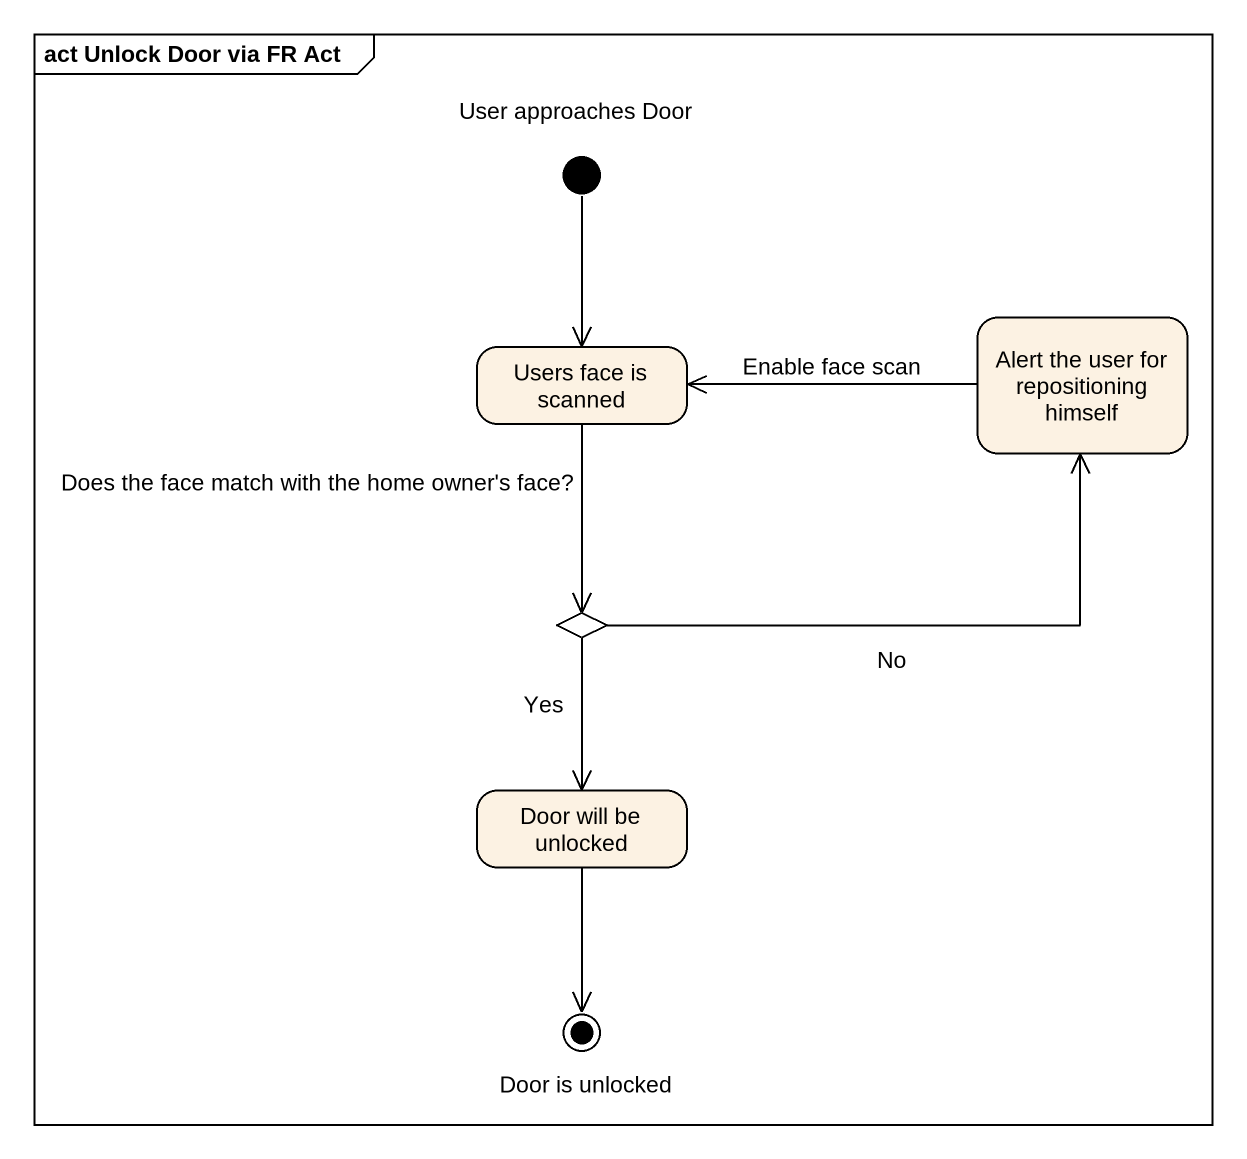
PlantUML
@startuml
mainframe act Unlock Door via FR Act
hide empty description
state "User approaches Door" as User_approaches_Door <<start>>
state "Users face is scanned" as Users_face_is_scanned
state "Alert the user for repositioning himself" as Alert_the_user_for
state choice1 <<choice>>
state "Door will be unlocked" as Door_will_be_unlocked
state "Door is unlocked" as Door_is_unlocked <<end>>
User_approaches_Door --> Users_face_is_scanned
Users_face_is_scanned --> choice1 : Does the face match with the home owner's face?
Alert_the_user_for -left-> Users_face_is_scanned : Enable face scan
choice1 -right-> Alert_the_user_for : No
choice1 --> Door_will_be_unlocked : Yes
Door_will_be_unlocked --> Door_is_unlocked
@enduml
